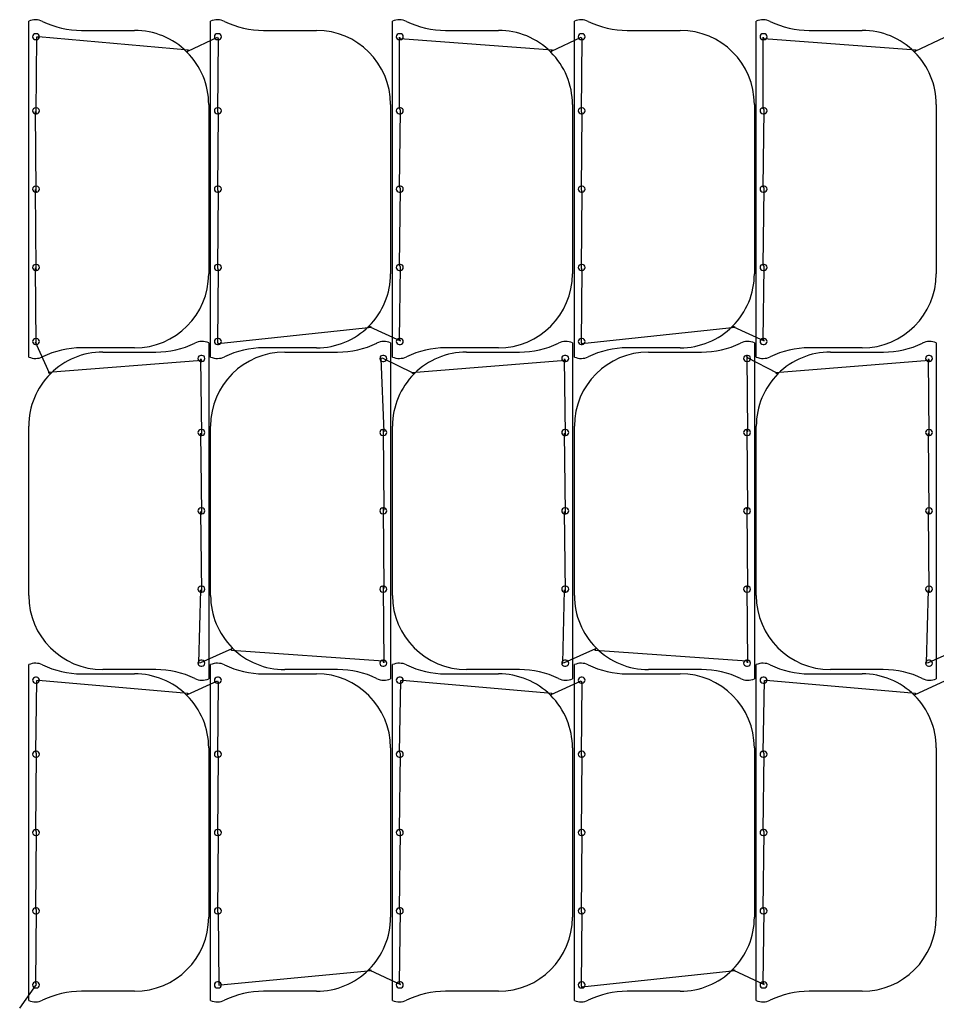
# Model space of a CAD drawing. Header units: inches. Extents: x 0 to 94.8, y 0 to 46.7.
# Drawn here: x 0 to 43.33, y 0 to 46.7 of the extents above; entities that cross this region are included whole.
import ezdxf

# ---------------------------------------------------------------- set-up
doc = ezdxf.new("R2010")
doc.units = ezdxf.units.IN
doc.layers.get('0').update_dxf_attribs({"linetype": 'CONTINUOUS'})
doc.layers.add('8', color=7, linetype='CONTINUOUS')
doc.layers.add('9', color=7, linetype='CONTINUOUS')

msp = doc.modelspace()

# ---------------------------------------------------------------- linework, layer by layer
at = {"color": 0, "linetype": 'CONTINUOUS'}
for p, q in [((0.78, 42.308), (0.808, 45.889)), ((0.883, 45.904), (7.964, 45.28)), ((7.931, 45.212), (9.33, 45.874)), ((9.37, 45.808), (9.33, 42.374)), ((17.935, 42.492), (17.94, 45.881)), ((17.968, 45.81), (25.144, 45.28)), ((25.111, 45.212), (26.51, 45.874)), ((26.55, 45.808), (26.51, 42.374)), ((35.115, 42.492), (35.1, 45.874)), ((35.14, 45.808), (42.324, 45.28)), ((42.291, 45.212), (43.69, 45.874)), ((0.78, 38.608), (0.74, 42.374)), ((9.37, 42.308), (9.33, 38.674)), ((17.935, 38.792), (17.975, 42.426)), ((26.55, 42.308), (26.51, 38.674)), ((35.115, 38.792), (35.155, 42.426)), ((0.78, 34.908), (0.74, 38.674)), ((9.37, 38.608), (9.33, 34.974)), ((17.935, 35.092), (17.975, 38.726)), ((26.55, 38.608), (26.51, 34.974)), ((35.115, 35.092), (35.155, 38.726)), ((17.935, 31.592), (17.975, 35.026)), ((35.115, 31.592), (35.155, 35.026)), ((0.78, 31.408), (0.74, 34.974)), ((9.37, 34.908), (9.33, 31.474)), ((26.55, 34.908), (26.51, 31.474)), ((9.37, 31.408), (16.603, 32.179)), ((16.53, 32.199), (17.975, 31.526)), ((26.55, 31.408), (33.783, 32.179)), ((33.71, 32.199), (35.155, 31.526)), ((1.411, 30.009), (0.74, 31.474)), ((8.59, 30.608), (1.342, 30.042)), ((8.59, 27.108), (8.55, 30.674)), ((17.052, 30.696), (17.195, 27.226)), ((18.583, 29.998), (17.127, 30.711)), ((25.77, 30.608), (18.508, 30.012)), ((25.77, 27.108), (25.73, 30.674)), ((34.335, 30.792), (34.375, 27.226)), ((35.763, 29.998), (34.375, 30.726)), ((42.95, 30.608), (35.688, 30.012)), ((42.95, 27.108), (42.91, 30.674)), ((8.59, 23.408), (8.55, 27.174)), ((17.155, 27.292), (17.195, 23.526)), ((25.77, 23.408), (25.73, 27.174)), ((34.335, 27.292), (34.375, 23.526)), ((42.95, 23.408), (42.91, 27.174)), ((8.59, 19.708), (8.55, 23.474)), ((17.155, 23.592), (17.195, 19.826)), ((25.77, 19.708), (25.73, 23.474)), ((34.335, 23.592), (34.375, 19.826)), ((42.95, 19.708), (42.91, 23.474)), ((8.462, 16.296), (8.55, 19.774)), ((17.155, 19.892), (17.195, 16.326)), ((25.642, 16.296), (25.73, 19.774)), ((34.335, 19.892), (34.375, 16.326)), ((42.822, 16.296), (42.91, 19.774)), ((10.012, 16.982), (8.537, 16.311)), ((17.155, 16.392), (9.994, 16.908)), ((27.192, 16.982), (25.717, 16.311)), ((34.335, 16.392), (27.174, 16.908)), ((44.372, 16.982), (42.897, 16.311)), ((0.755, 12.092), (0.808, 15.489)), ((0.883, 15.504), (7.94, 14.892)), ((7.922, 14.818), (9.33, 15.474)), ((17.935, 12.092), (17.988, 15.489)), ((18.063, 15.504), (25.12, 14.892)), ((25.102, 14.818), (26.51, 15.474)), ((35.115, 12.092), (35.168, 15.489)), ((35.243, 15.504), (42.3, 14.892)), ((42.282, 14.818), (43.69, 15.474)), ((9.37, 15.408), (9.33, 11.974)), ((26.55, 15.408), (26.51, 11.974)), ((0.755, 8.392), (0.795, 12.026)), ((9.37, 11.908), (9.33, 8.274)), ((17.935, 8.392), (17.975, 12.026)), ((26.55, 11.908), (26.51, 8.274)), ((35.115, 8.392), (35.155, 12.026)), ((0.755, 4.692), (0.795, 8.326)), ((9.37, 8.208), (9.33, 4.574)), ((17.935, 4.692), (17.975, 8.326)), ((26.55, 8.208), (26.51, 4.574)), ((35.115, 4.692), (35.155, 8.326)), ((0.755, 1.192), (0.795, 4.626)), ((9.37, 4.508), (9.398, 1.089)), ((17.935, 1.192), (17.975, 4.626)), ((26.55, 4.508), (26.51, 1.074)), ((35.115, 1.192), (35.155, 4.626)), ((9.473, 1.104), (16.604, 1.78)), ((16.53, 1.799), (17.975, 1.126)), ((26.55, 1.008), (33.783, 1.779)), ((33.71, 1.799), (35.155, 1.126)), ((0, 0), (0.795, 1.126))]:
    msp.add_line(p, q, dxfattribs=at)
at = {"layer": '8', "color": 8, "linetype": 'CONTINUOUS'}
for p, q in [((0.422, 30.767), (0.422, 46.633)), ((9.012, 30.767), (9.012, 46.633)), ((17.602, 30.767), (17.602, 46.633)), ((26.192, 30.767), (26.192, 46.633)), ((34.782, 30.767), (34.782, 46.633)), ((0.792, 46.04), (0.742, 46.04)), ((2.922, 46.2), (5.422, 46.2)), ((9.383, 46.04), (9.332, 46.04)), ((11.512, 46.2), (14.012, 46.2)), ((17.973, 46.04), (17.922, 46.04)), ((20.102, 46.2), (22.602, 46.2)), ((26.562, 46.04), (26.512, 46.04)), ((28.692, 46.2), (31.192, 46.2)), ((35.153, 46.04), (35.102, 46.04)), ((37.282, 46.2), (39.782, 46.2)), ((0.742, 45.76), (0.792, 45.76)), ((9.332, 45.76), (9.383, 45.76)), ((17.922, 45.76), (17.973, 45.76)), ((26.512, 45.76), (26.562, 45.76)), ((35.102, 45.76), (35.153, 45.76)), ((0.792, 42.54), (0.742, 42.54)), ((8.922, 42.7), (8.922, 34.7)), ((9.383, 42.54), (9.332, 42.54)), ((17.512, 42.7), (17.512, 34.7)), ((17.973, 42.54), (17.922, 42.54)), ((26.102, 42.7), (26.102, 34.7)), ((26.562, 42.54), (26.512, 42.54)), ((34.693, 42.7), (34.693, 34.7)), ((35.153, 42.54), (35.102, 42.54)), ((43.282, 42.7), (43.282, 34.7)), ((0.742, 42.26), (0.792, 42.26)), ((9.332, 42.26), (9.383, 42.26)), ((17.922, 42.26), (17.973, 42.26)), ((26.512, 42.26), (26.562, 42.26)), ((35.102, 42.26), (35.153, 42.26)), ((0.792, 38.84), (0.742, 38.84)), ((9.383, 38.84), (9.332, 38.84)), ((17.973, 38.84), (17.922, 38.84)), ((26.562, 38.84), (26.512, 38.84)), ((35.153, 38.84), (35.102, 38.84)), ((0.742, 38.56), (0.792, 38.56)), ((9.332, 38.56), (9.383, 38.56)), ((17.922, 38.56), (17.973, 38.56)), ((26.512, 38.56), (26.562, 38.56)), ((35.102, 38.56), (35.153, 38.56)), ((0.792, 35.14), (0.742, 35.14)), ((9.383, 35.14), (9.332, 35.14)), ((17.973, 35.14), (17.922, 35.14)), ((26.562, 35.14), (26.512, 35.14)), ((35.153, 35.14), (35.102, 35.14)), ((0.742, 34.86), (0.792, 34.86)), ((9.332, 34.86), (9.383, 34.86)), ((17.922, 34.86), (17.973, 34.86)), ((26.512, 34.86), (26.562, 34.86)), ((35.102, 34.86), (35.153, 34.86)), ((0.792, 31.64), (0.742, 31.64)), ((0.742, 31.36), (0.792, 31.36)), ((8.922, 31.433), (8.922, 15.567)), ((9.383, 31.64), (9.332, 31.64)), ((9.332, 31.36), (9.383, 31.36)), ((17.512, 31.433), (17.512, 15.567)), ((17.973, 31.64), (17.922, 31.64)), ((17.922, 31.36), (17.973, 31.36)), ((26.102, 31.433), (26.102, 15.567)), ((26.562, 31.64), (26.512, 31.64)), ((26.512, 31.36), (26.562, 31.36)), ((34.693, 31.433), (34.693, 15.567)), ((35.153, 31.64), (35.102, 31.64)), ((35.102, 31.36), (35.153, 31.36)), ((43.282, 31.433), (43.282, 15.567)), ((5.422, 31.2), (2.922, 31.2)), ((3.922, 31), (6.423, 31)), ((8.602, 30.84), (8.553, 30.84)), ((14.012, 31.2), (11.512, 31.2)), ((12.512, 31), (15.012, 31)), ((17.192, 30.84), (17.142, 30.84)), ((22.602, 31.2), (20.102, 31.2)), ((21.102, 31), (23.602, 31)), ((25.782, 30.84), (25.733, 30.84)), ((31.192, 31.2), (28.692, 31.2)), ((29.692, 31), (32.193, 31)), ((34.372, 30.84), (34.322, 30.84)), ((39.782, 31.2), (37.282, 31.2)), ((38.282, 31), (40.782, 31)), ((42.962, 30.84), (42.913, 30.84)), ((8.553, 30.56), (8.602, 30.56)), ((17.142, 30.56), (17.192, 30.56)), ((25.733, 30.56), (25.782, 30.56)), ((34.322, 30.56), (34.372, 30.56)), ((42.913, 30.56), (42.962, 30.56)), ((0.422, 19.5), (0.422, 27.5)), ((8.602, 27.34), (8.553, 27.34)), ((9.012, 19.5), (9.012, 27.5)), ((17.192, 27.34), (17.142, 27.34)), ((17.602, 19.5), (17.602, 27.5)), ((25.782, 27.34), (25.733, 27.34)), ((26.192, 19.5), (26.192, 27.5)), ((34.372, 27.34), (34.322, 27.34)), ((34.782, 19.5), (34.782, 27.5)), ((42.962, 27.34), (42.913, 27.34)), ((8.553, 27.06), (8.602, 27.06)), ((17.142, 27.06), (17.192, 27.06)), ((25.733, 27.06), (25.782, 27.06)), ((34.322, 27.06), (34.372, 27.06)), ((42.913, 27.06), (42.962, 27.06)), ((8.602, 23.64), (8.553, 23.64)), ((8.553, 23.36), (8.602, 23.36)), ((17.192, 23.64), (17.142, 23.64)), ((17.142, 23.36), (17.192, 23.36)), ((25.782, 23.64), (25.733, 23.64)), ((25.733, 23.36), (25.782, 23.36)), ((34.372, 23.64), (34.322, 23.64)), ((34.322, 23.36), (34.372, 23.36)), ((42.962, 23.64), (42.913, 23.64)), ((42.913, 23.36), (42.962, 23.36)), ((8.602, 19.94), (8.553, 19.94)), ((8.553, 19.66), (8.602, 19.66)), ((17.192, 19.94), (17.142, 19.94)), ((17.142, 19.66), (17.192, 19.66)), ((25.782, 19.94), (25.733, 19.94)), ((25.733, 19.66), (25.782, 19.66)), ((34.372, 19.94), (34.322, 19.94)), ((34.322, 19.66), (34.372, 19.66)), ((42.962, 19.94), (42.913, 19.94)), ((42.913, 19.66), (42.962, 19.66)), ((8.602, 16.44), (8.553, 16.44)), ((17.192, 16.44), (17.142, 16.44)), ((25.782, 16.44), (25.733, 16.44)), ((34.372, 16.44), (34.322, 16.44)), ((42.962, 16.44), (42.913, 16.44)), ((0.422, 0.367), (0.422, 16.233)), ((6.423, 16), (3.922, 16)), ((8.553, 16.16), (8.602, 16.16)), ((9.012, 0.367), (9.012, 16.233)), ((15.012, 16), (12.512, 16)), ((17.142, 16.16), (17.192, 16.16)), ((17.602, 0.367), (17.602, 16.233)), ((23.602, 16), (21.102, 16)), ((25.733, 16.16), (25.782, 16.16)), ((26.192, 0.367), (26.192, 16.233)), ((32.193, 16), (29.692, 16)), ((34.322, 16.16), (34.372, 16.16)), ((34.782, 0.367), (34.782, 16.233)), ((40.782, 16), (38.282, 16)), ((42.913, 16.16), (42.962, 16.16)), ((0.792, 15.64), (0.742, 15.64)), ((2.922, 15.8), (5.422, 15.8)), ((9.383, 15.64), (9.332, 15.64)), ((11.512, 15.8), (14.012, 15.8)), ((17.973, 15.64), (17.922, 15.64)), ((20.102, 15.8), (22.602, 15.8)), ((26.562, 15.64), (26.512, 15.64)), ((28.692, 15.8), (31.192, 15.8)), ((35.153, 15.64), (35.102, 15.64)), ((37.282, 15.8), (39.782, 15.8)), ((0.742, 15.36), (0.792, 15.36)), ((9.332, 15.36), (9.383, 15.36)), ((17.922, 15.36), (17.973, 15.36)), ((26.512, 15.36), (26.562, 15.36)), ((35.102, 15.36), (35.153, 15.36)), ((8.922, 12.3), (8.922, 4.3)), ((17.512, 12.3), (17.512, 4.3)), ((26.102, 12.3), (26.102, 4.3)), ((34.693, 12.3), (34.693, 4.3)), ((43.282, 12.3), (43.282, 4.3)), ((0.792, 12.14), (0.742, 12.14)), ((0.742, 11.86), (0.792, 11.86)), ((9.383, 12.14), (9.332, 12.14)), ((9.332, 11.86), (9.383, 11.86)), ((17.973, 12.14), (17.922, 12.14)), ((17.922, 11.86), (17.973, 11.86)), ((26.562, 12.14), (26.512, 12.14)), ((26.512, 11.86), (26.562, 11.86)), ((35.153, 12.14), (35.102, 12.14)), ((35.102, 11.86), (35.153, 11.86)), ((0.792, 8.44), (0.742, 8.44)), ((9.383, 8.44), (9.332, 8.44)), ((17.973, 8.44), (17.922, 8.44)), ((26.562, 8.44), (26.512, 8.44)), ((35.153, 8.44), (35.102, 8.44)), ((0.742, 8.16), (0.792, 8.16)), ((9.332, 8.16), (9.383, 8.16)), ((17.922, 8.16), (17.973, 8.16)), ((26.512, 8.16), (26.562, 8.16)), ((35.102, 8.16), (35.153, 8.16)), ((0.792, 4.74), (0.742, 4.74)), ((9.383, 4.74), (9.332, 4.74)), ((17.973, 4.74), (17.922, 4.74)), ((26.562, 4.74), (26.512, 4.74)), ((35.153, 4.74), (35.102, 4.74)), ((0.742, 4.46), (0.792, 4.46)), ((9.332, 4.46), (9.383, 4.46)), ((17.922, 4.46), (17.973, 4.46)), ((26.512, 4.46), (26.562, 4.46)), ((35.102, 4.46), (35.153, 4.46)), ((0.792, 1.24), (0.742, 1.24)), ((0.742, 0.96), (0.792, 0.96)), ((9.383, 1.24), (9.332, 1.24)), ((9.332, 0.96), (9.383, 0.96)), ((17.973, 1.24), (17.922, 1.24)), ((17.922, 0.96), (17.973, 0.96)), ((26.562, 1.24), (26.512, 1.24)), ((26.512, 0.96), (26.562, 0.96)), ((35.153, 1.24), (35.102, 1.24)), ((35.102, 0.96), (35.153, 0.96)), ((5.422, 0.8), (2.922, 0.8)), ((14.012, 0.8), (11.512, 0.8)), ((22.602, 0.8), (20.102, 0.8)), ((31.192, 0.8), (28.692, 0.8)), ((39.782, 0.8), (37.282, 0.8))]:
    msp.add_line(p, q, dxfattribs=at)
for centre, radius, start, end in [((9.332, 45.9), 0.8, 64.9915, 113.5782), ((17.922, 45.9), 0.8, 64.9915, 113.5782), ((26.512, 45.9), 0.8, 64.9915, 113.5782), ((35.102, 45.9), 0.8, 64.9915, 113.5782), ((0.742, 45.9), 0.8, 64.9915, 113.5782), ((2.904, 50.323), 4.123, 243.7537, 270.2591), ((11.494, 50.323), 4.123, 243.7537, 270.2591), ((20.084, 50.323), 4.123, 243.7537, 270.2591), ((28.674, 50.323), 4.123, 243.7537, 270.2591), ((37.264, 50.323), 4.123, 243.7537, 270.2591), ((0.742, 45.9), 0.14, 90, 270), ((0.792, 45.9), 0.14, 360, 90), ((0.792, 45.9), 0.14, 270, 360), ((5.422, 42.7), 3.5, 45, 90), ((9.332, 45.9), 0.14, 90, 270), ((9.383, 45.9), 0.14, 270, 90), ((14.012, 42.7), 3.5, 360, 90), ((17.922, 45.9), 0.14, 90, 270), ((17.973, 45.9), 0.14, 270, 90), ((22.602, 42.7), 3.5, 45, 90), ((26.512, 45.9), 0.14, 90, 270), ((26.562, 45.9), 0.14, 270, 90), ((31.192, 42.7), 3.5, 360, 90), ((35.102, 45.9), 0.14, 90, 270), ((35.153, 45.9), 0.14, 270, 90), ((39.782, 42.7), 3.5, 45, 90), ((5.422, 42.7), 3.5, 360, 45), ((22.602, 42.7), 3.5, 0, 45), ((39.782, 42.7), 3.5, 0, 45), ((0.742, 42.4), 0.14, 90, 270), ((0.792, 42.4), 0.14, 270, 90), ((9.332, 42.4), 0.14, 90, 270), ((9.383, 42.4), 0.14, 270, 90), ((17.922, 42.4), 0.14, 90, 270), ((17.973, 42.4), 0.14, 270, 90), ((26.512, 42.4), 0.14, 90, 270), ((26.562, 42.4), 0.14, 270, 90), ((35.102, 42.4), 0.14, 90, 270), ((35.153, 42.4), 0.14, 270, 90), ((0.742, 38.7), 0.14, 90, 270), ((0.792, 38.7), 0.14, 270, 90), ((9.332, 38.7), 0.14, 90, 270), ((9.383, 38.7), 0.14, 270, 90), ((17.922, 38.7), 0.14, 90, 270), ((17.973, 38.7), 0.14, 270, 90), ((26.512, 38.7), 0.14, 90, 270), ((26.562, 38.7), 0.14, 270, 90), ((35.102, 38.7), 0.14, 90, 270), ((35.153, 38.7), 0.14, 270, 90), ((0.742, 35), 0.14, 90, 270), ((0.792, 35), 0.14, 270, 90), ((9.332, 35), 0.14, 90, 270), ((9.383, 35), 0.14, 270, 90), ((17.922, 35), 0.14, 90, 270), ((17.973, 35), 0.14, 270, 90), ((26.512, 35), 0.14, 90, 270), ((26.562, 35), 0.14, 270, 90), ((35.102, 35), 0.14, 90, 270), ((35.153, 35), 0.14, 270, 90), ((5.422, 34.7), 3.5, 270, 0), ((14.012, 34.7), 3.5, 315, 0), ((22.602, 34.7), 3.5, 270, 0), ((31.192, 34.7), 3.5, 315, 0), ((39.782, 34.7), 3.5, 270, 0), ((14.012, 34.7), 3.5, 270, 315), ((31.192, 34.7), 3.5, 270, 315), ((0.742, 31.5), 0.14, 90, 270), ((0.792, 31.5), 0.14, 270, 90), ((6.432, 35.163), 4.163, 269.8717, 296.117), ((8.602, 30.7), 0.8, 66.4218, 115.0001), ((9.332, 31.5), 0.14, 90, 270), ((9.383, 31.5), 0.14, 270, 90), ((15.022, 35.163), 4.163, 269.8717, 296.117), ((17.192, 30.7), 0.8, 66.4218, 115.0001), ((17.922, 31.5), 0.14, 90, 270), ((17.973, 31.5), 0.14, 270, 90), ((23.612, 35.163), 4.163, 269.8717, 296.117), ((25.782, 30.7), 0.8, 66.4218, 115.0001), ((26.512, 31.5), 0.14, 90, 270), ((26.562, 31.5), 0.14, 270, 90), ((32.202, 35.163), 4.163, 269.8717, 296.117), ((34.372, 30.7), 0.8, 66.4218, 115.0001), ((35.102, 31.5), 0.14, 90, 270), ((35.153, 31.5), 0.14, 270, 90), ((40.792, 35.163), 4.163, 269.8717, 296.117), ((42.962, 30.7), 0.8, 66.4218, 115.0001), ((2.913, 27.037), 4.163, 89.8717, 116.117), ((3.922, 27.5), 3.5, 90, 135), ((8.553, 30.7), 0.14, 90, 270), ((8.602, 30.7), 0.14, 270, 90), ((12.512, 27.5), 3.5, 90, 180), ((11.503, 27.037), 4.163, 89.8717, 116.117), ((17.142, 30.7), 0.14, 90, 180), ((17.192, 30.7), 0.14, 270, 90), ((20.093, 27.037), 4.163, 89.8717, 116.117), ((21.102, 27.5), 3.5, 90, 135), ((25.733, 30.7), 0.14, 90, 270), ((25.782, 30.7), 0.14, 270, 90), ((29.692, 27.5), 3.5, 90, 180), ((28.683, 27.037), 4.163, 89.8717, 116.117), ((34.322, 30.7), 0.14, 90, 270), ((34.372, 30.7), 0.14, 270, 90), ((37.273, 27.037), 4.163, 89.8717, 116.117), ((38.282, 27.5), 3.5, 90, 135), ((42.913, 30.7), 0.14, 90, 270), ((42.962, 30.7), 0.14, 270, 90), ((0.742, 31.5), 0.8, 246.4218, 295.0001), ((9.332, 31.5), 0.8, 246.4218, 295.0001), ((17.142, 30.7), 0.14, 180, 270), ((17.922, 31.5), 0.8, 246.4218, 295.0001), ((26.512, 31.5), 0.8, 246.4218, 295.0001), ((35.102, 31.5), 0.8, 246.4218, 295.0001), ((3.922, 27.5), 3.5, 135, 180), ((21.102, 27.5), 3.5, 135, 180), ((38.282, 27.5), 3.5, 135, 180), ((8.553, 27.2), 0.14, 90, 270), ((8.602, 27.2), 0.14, 270, 90), ((17.142, 27.2), 0.14, 90, 270), ((17.192, 27.2), 0.14, 270, 90), ((25.733, 27.2), 0.14, 90, 270), ((25.782, 27.2), 0.14, 270, 90), ((34.322, 27.2), 0.14, 90, 270), ((34.372, 27.2), 0.14, 270, 90), ((42.913, 27.2), 0.14, 90, 270), ((42.962, 27.2), 0.14, 270, 90), ((8.553, 23.5), 0.14, 90, 270), ((8.602, 23.5), 0.14, 270, 90), ((17.142, 23.5), 0.14, 90, 270), ((17.192, 23.5), 0.14, 270, 90), ((25.733, 23.5), 0.14, 90, 270), ((25.782, 23.5), 0.14, 270, 90), ((34.322, 23.5), 0.14, 90, 270), ((34.372, 23.5), 0.14, 270, 90), ((42.913, 23.5), 0.14, 90, 270), ((42.962, 23.5), 0.14, 270, 90), ((8.553, 19.8), 0.14, 90, 270), ((8.602, 19.8), 0.14, 270, 90), ((17.142, 19.8), 0.14, 90, 270), ((17.192, 19.8), 0.14, 270, 90), ((25.733, 19.8), 0.14, 90, 270), ((25.782, 19.8), 0.14, 270, 90), ((34.322, 19.8), 0.14, 90, 270), ((34.372, 19.8), 0.14, 270, 90), ((42.913, 19.8), 0.14, 90, 270), ((42.962, 19.8), 0.14, 270, 90), ((3.922, 19.5), 3.5, 180, 270), ((12.512, 19.5), 3.5, 180, 225), ((21.102, 19.5), 3.5, 180, 270), ((29.692, 19.5), 3.5, 180, 225), ((38.282, 19.5), 3.5, 180, 270), ((12.512, 19.5), 3.5, 225, 270), ((29.692, 19.5), 3.5, 225, 270), ((8.553, 16.3), 0.14, 90, 180), ((8.602, 16.3), 0.14, 270, 90), ((17.142, 16.3), 0.14, 90, 270), ((17.192, 16.3), 0.14, 270, 90), ((25.733, 16.3), 0.14, 90, 180), ((25.782, 16.3), 0.14, 270, 90), ((34.322, 16.3), 0.14, 90, 270), ((34.372, 16.3), 0.14, 270, 90), ((42.913, 16.3), 0.14, 90, 180), ((42.962, 16.3), 0.14, 270, 90), ((0.742, 15.5), 0.8, 64.9915, 113.5782), ((2.904, 19.923), 4.123, 243.7537, 270.2591), ((6.441, 11.877), 4.123, 63.7537, 90.2591), ((8.553, 16.3), 0.14, 180, 270), ((9.332, 15.5), 0.8, 64.9915, 113.5782), ((11.494, 19.923), 4.123, 243.7537, 270.2591), ((15.031, 11.877), 4.123, 63.7537, 90.2591), ((17.922, 15.5), 0.8, 64.9915, 113.5782), ((20.084, 19.923), 4.123, 243.7537, 270.2591), ((23.621, 11.877), 4.123, 63.7537, 90.2591), ((25.733, 16.3), 0.14, 180, 270), ((26.512, 15.5), 0.8, 64.9915, 113.5782), ((28.674, 19.923), 4.123, 243.7537, 270.2591), ((32.211, 11.877), 4.123, 63.7537, 90.2591), ((35.102, 15.5), 0.8, 64.9915, 113.5782), ((37.264, 19.923), 4.123, 243.7537, 270.2591), ((40.801, 11.877), 4.123, 63.7537, 90.2591), ((42.913, 16.3), 0.14, 180, 270), ((0.742, 15.5), 0.14, 90, 270), ((0.792, 15.5), 0.14, 270, 0), ((0.792, 15.5), 0.14, 360, 90), ((5.422, 12.3), 3.5, 45, 90), ((8.602, 16.3), 0.8, 244.9915, 293.5782), ((9.332, 15.5), 0.14, 90, 270), ((9.383, 15.5), 0.14, 270, 90), ((14.012, 12.3), 3.5, 360, 90), ((17.192, 16.3), 0.8, 244.9915, 293.5782), ((17.922, 15.5), 0.14, 90, 270), ((17.973, 15.5), 0.14, 270, 360), ((17.973, 15.5), 0.14, 360, 90), ((22.602, 12.3), 3.5, 45, 90), ((25.782, 16.3), 0.8, 244.9915, 293.5782), ((26.512, 15.5), 0.14, 90, 270), ((26.562, 15.5), 0.14, 270, 90), ((31.192, 12.3), 3.5, 360, 90), ((34.372, 16.3), 0.8, 244.9915, 293.5782), ((35.102, 15.5), 0.14, 90, 270), ((35.153, 15.5), 0.14, 360, 90), ((35.153, 15.5), 0.14, 270, 0), ((39.782, 12.3), 3.5, 45, 90), ((42.962, 16.3), 0.8, 244.9915, 293.5782), ((5.422, 12.3), 3.5, 360, 45), ((22.602, 12.3), 3.5, 0, 45), ((39.782, 12.3), 3.5, 0, 45), ((0.742, 12), 0.14, 90, 270), ((0.792, 12), 0.14, 270, 90), ((9.332, 12), 0.14, 90, 270), ((9.383, 12), 0.14, 270, 90), ((17.922, 12), 0.14, 90, 270), ((17.973, 12), 0.14, 270, 90), ((26.512, 12), 0.14, 90, 270), ((26.562, 12), 0.14, 270, 90), ((35.102, 12), 0.14, 90, 270), ((35.153, 12), 0.14, 270, 90), ((0.742, 8.3), 0.14, 90, 270), ((0.792, 8.3), 0.14, 270, 90), ((9.332, 8.3), 0.14, 90, 270), ((9.383, 8.3), 0.14, 270, 90), ((17.922, 8.3), 0.14, 90, 270), ((17.973, 8.3), 0.14, 270, 90), ((26.512, 8.3), 0.14, 90, 270), ((26.562, 8.3), 0.14, 270, 90), ((35.102, 8.3), 0.14, 90, 270), ((35.153, 8.3), 0.14, 270, 90), ((0.742, 4.6), 0.14, 90, 270), ((0.792, 4.6), 0.14, 270, 90), ((9.332, 4.6), 0.14, 90, 270), ((9.383, 4.6), 0.14, 270, 90), ((17.922, 4.6), 0.14, 90, 270), ((17.973, 4.6), 0.14, 270, 90), ((26.512, 4.6), 0.14, 90, 270), ((26.562, 4.6), 0.14, 270, 90), ((35.102, 4.6), 0.14, 90, 270), ((35.153, 4.6), 0.14, 270, 90), ((5.422, 4.3), 3.5, 270, 0), ((14.012, 4.3), 3.5, 315, 0), ((22.602, 4.3), 3.5, 270, 0), ((31.192, 4.3), 3.5, 315, 0), ((39.782, 4.3), 3.5, 270, 0), ((14.012, 4.3), 3.5, 270, 315), ((31.192, 4.3), 3.5, 270, 315), ((0.742, 1.1), 0.14, 90, 270), ((0.792, 1.1), 0.14, 270, 90), ((9.332, 1.1), 0.14, 90, 270), ((9.383, 1.1), 0.14, 0, 90), ((9.383, 1.1), 0.14, 270, 0), ((17.922, 1.1), 0.14, 90, 270), ((17.973, 1.1), 0.14, 270, 90), ((26.512, 1.1), 0.14, 90, 270), ((26.562, 1.1), 0.14, 270, 90), ((35.102, 1.1), 0.14, 90, 270), ((35.153, 1.1), 0.14, 270, 90), ((2.913, -3.363), 4.163, 89.8717, 116.117), ((11.503, -3.363), 4.163, 89.8717, 116.117), ((20.093, -3.363), 4.163, 89.8717, 116.117), ((28.683, -3.363), 4.163, 89.8717, 116.117), ((37.273, -3.363), 4.163, 89.8717, 116.117), ((0.742, 1.1), 0.8, 246.4218, 295.0001), ((9.332, 1.1), 0.8, 246.4218, 295.0001), ((17.922, 1.1), 0.8, 246.4218, 295.0001), ((26.512, 1.1), 0.8, 246.4218, 295.0001), ((35.102, 1.1), 0.8, 246.4218, 295.0001)]:
    msp.add_arc(centre, radius, start, end, dxfattribs=at)
at = {"layer": '9', "color": 9, "linetype": 'CONTINUOUS'}
for p, q in [((0.808, 45.889), (0.932, 45.9)), ((0.932, 45.9), (0.883, 45.904)), ((9.33, 45.874), (9.383, 45.76)), ((9.383, 45.76), (9.37, 45.808)), ((17.94, 45.881), (17.973, 45.76)), ((17.973, 45.76), (17.968, 45.81)), ((26.51, 45.874), (26.562, 45.76)), ((26.562, 45.76), (26.55, 45.808)), ((35.1, 45.874), (35.153, 45.76)), ((35.153, 45.76), (35.14, 45.808)), ((7.964, 45.28), (7.897, 45.175)), ((7.897, 45.175), (7.931, 45.212)), ((25.144, 45.28), (25.077, 45.175)), ((25.077, 45.175), (25.111, 45.212)), ((42.324, 45.28), (42.257, 45.175)), ((42.257, 45.175), (42.291, 45.212)), ((17.975, 42.426), (17.922, 42.54)), ((17.922, 42.54), (17.935, 42.492)), ((35.155, 42.426), (35.102, 42.54)), ((35.102, 42.54), (35.115, 42.492)), ((0.74, 42.374), (0.792, 42.26)), ((0.792, 42.26), (0.78, 42.308)), ((9.33, 42.374), (9.383, 42.26)), ((9.383, 42.26), (9.37, 42.308)), ((26.51, 42.374), (26.562, 42.26)), ((26.562, 42.26), (26.55, 42.308)), ((17.975, 38.726), (17.922, 38.84)), ((17.922, 38.84), (17.935, 38.792)), ((35.155, 38.726), (35.102, 38.84)), ((35.102, 38.84), (35.115, 38.792)), ((0.74, 38.674), (0.792, 38.56)), ((0.792, 38.56), (0.78, 38.608)), ((9.33, 38.674), (9.383, 38.56)), ((9.383, 38.56), (9.37, 38.608)), ((26.51, 38.674), (26.562, 38.56)), ((26.562, 38.56), (26.55, 38.608)), ((17.975, 35.026), (17.922, 35.14)), ((17.922, 35.14), (17.935, 35.092)), ((35.155, 35.026), (35.102, 35.14)), ((35.102, 35.14), (35.115, 35.092)), ((0.74, 34.974), (0.792, 34.86)), ((0.792, 34.86), (0.78, 34.908)), ((9.33, 34.974), (9.383, 34.86)), ((9.383, 34.86), (9.37, 34.908)), ((26.51, 34.974), (26.562, 34.86)), ((26.562, 34.86), (26.55, 34.908)), ((16.603, 32.179), (16.487, 32.225)), ((16.487, 32.225), (16.53, 32.199)), ((33.783, 32.179), (33.667, 32.225)), ((33.667, 32.225), (33.71, 32.199)), ((0.74, 31.474), (0.792, 31.36)), ((0.792, 31.36), (0.78, 31.408)), ((9.33, 31.474), (9.383, 31.36)), ((9.383, 31.36), (9.37, 31.408)), ((17.975, 31.526), (17.922, 31.64)), ((17.922, 31.64), (17.935, 31.592)), ((26.51, 31.474), (26.562, 31.36)), ((26.562, 31.36), (26.55, 31.408)), ((35.155, 31.526), (35.102, 31.64)), ((35.102, 31.64), (35.115, 31.592)), ((34.375, 30.726), (34.322, 30.84)), ((34.322, 30.84), (34.335, 30.792)), ((8.55, 30.674), (8.602, 30.56)), ((8.602, 30.56), (8.59, 30.608)), ((17.127, 30.711), (17.003, 30.7)), ((17.003, 30.7), (17.052, 30.696)), ((25.73, 30.674), (25.782, 30.56)), ((25.782, 30.56), (25.77, 30.608)), ((42.91, 30.674), (42.962, 30.56)), ((42.962, 30.56), (42.95, 30.608)), ((1.342, 30.042), (1.448, 29.975)), ((1.448, 29.975), (1.411, 30.009)), ((18.508, 30.012), (18.628, 29.975)), ((18.628, 29.975), (18.583, 29.998)), ((35.688, 30.012), (35.808, 29.975)), ((35.808, 29.975), (35.763, 29.998)), ((8.55, 27.174), (8.602, 27.06)), ((8.602, 27.06), (8.59, 27.108)), ((17.195, 27.226), (17.142, 27.34)), ((17.142, 27.34), (17.155, 27.292)), ((25.73, 27.174), (25.782, 27.06)), ((25.782, 27.06), (25.77, 27.108)), ((34.375, 27.226), (34.322, 27.34)), ((34.322, 27.34), (34.335, 27.292)), ((42.91, 27.174), (42.962, 27.06)), ((42.962, 27.06), (42.95, 27.108)), ((8.55, 23.474), (8.602, 23.36)), ((8.602, 23.36), (8.59, 23.408)), ((17.195, 23.526), (17.142, 23.64)), ((17.142, 23.64), (17.155, 23.592)), ((25.73, 23.474), (25.782, 23.36)), ((25.782, 23.36), (25.77, 23.408)), ((34.375, 23.526), (34.322, 23.64)), ((34.322, 23.64), (34.335, 23.592)), ((42.91, 23.474), (42.962, 23.36)), ((42.962, 23.36), (42.95, 23.408)), ((8.55, 19.774), (8.602, 19.66)), ((8.602, 19.66), (8.59, 19.708)), ((17.195, 19.826), (17.142, 19.94)), ((17.142, 19.94), (17.155, 19.892)), ((25.73, 19.774), (25.782, 19.66)), ((25.782, 19.66), (25.77, 19.708)), ((34.375, 19.826), (34.322, 19.94)), ((34.322, 19.94), (34.335, 19.892)), ((42.91, 19.774), (42.962, 19.66)), ((42.962, 19.66), (42.95, 19.708)), ((9.994, 16.908), (10.038, 17.025)), ((10.038, 17.025), (10.012, 16.982)), ((27.174, 16.908), (27.218, 17.025)), ((27.218, 17.025), (27.192, 16.982)), ((17.195, 16.326), (17.142, 16.44)), ((17.142, 16.44), (17.155, 16.392)), ((34.375, 16.326), (34.322, 16.44)), ((34.322, 16.44), (34.335, 16.392)), ((8.537, 16.311), (8.412, 16.3)), ((8.412, 16.3), (8.462, 16.296)), ((25.717, 16.311), (25.593, 16.3)), ((25.593, 16.3), (25.642, 16.296)), ((42.897, 16.311), (42.773, 16.3)), ((42.773, 16.3), (42.822, 16.296)), ((0.808, 15.489), (0.932, 15.5)), ((0.932, 15.5), (0.883, 15.504)), ((9.33, 15.474), (9.383, 15.36)), ((17.988, 15.489), (18.113, 15.5)), ((18.113, 15.5), (18.063, 15.504)), ((26.51, 15.474), (26.562, 15.36)), ((35.168, 15.489), (35.292, 15.5)), ((35.292, 15.5), (35.243, 15.504)), ((9.383, 15.36), (9.37, 15.408)), ((26.562, 15.36), (26.55, 15.408)), ((7.94, 14.892), (7.897, 14.775)), ((7.897, 14.775), (7.922, 14.818)), ((25.12, 14.892), (25.077, 14.775)), ((25.077, 14.775), (25.102, 14.818)), ((42.3, 14.892), (42.257, 14.775)), ((42.257, 14.775), (42.282, 14.818)), ((0.795, 12.026), (0.742, 12.14)), ((0.742, 12.14), (0.755, 12.092)), ((9.33, 11.974), (9.383, 11.86)), ((9.383, 11.86), (9.37, 11.908)), ((17.975, 12.026), (17.922, 12.14)), ((17.922, 12.14), (17.935, 12.092)), ((26.51, 11.974), (26.562, 11.86)), ((26.562, 11.86), (26.55, 11.908)), ((35.155, 12.026), (35.102, 12.14)), ((35.102, 12.14), (35.115, 12.092)), ((0.795, 8.326), (0.742, 8.44)), ((0.742, 8.44), (0.755, 8.392)), ((17.975, 8.326), (17.922, 8.44)), ((17.922, 8.44), (17.935, 8.392)), ((35.155, 8.326), (35.102, 8.44)), ((35.102, 8.44), (35.115, 8.392)), ((9.33, 8.274), (9.383, 8.16)), ((9.383, 8.16), (9.37, 8.208)), ((26.51, 8.274), (26.562, 8.16)), ((26.562, 8.16), (26.55, 8.208)), ((0.795, 4.626), (0.742, 4.74)), ((0.742, 4.74), (0.755, 4.692)), ((17.975, 4.626), (17.922, 4.74)), ((17.922, 4.74), (17.935, 4.692)), ((35.155, 4.626), (35.102, 4.74)), ((35.102, 4.74), (35.115, 4.692)), ((9.33, 4.574), (9.383, 4.46)), ((9.383, 4.46), (9.37, 4.508)), ((26.51, 4.574), (26.562, 4.46)), ((26.562, 4.46), (26.55, 4.508)), ((16.604, 1.78), (16.487, 1.825)), ((16.487, 1.825), (16.53, 1.799)), ((33.783, 1.779), (33.667, 1.825)), ((33.667, 1.825), (33.71, 1.799)), ((0.795, 1.126), (0.742, 1.24)), ((0.742, 1.24), (0.755, 1.192)), ((9.398, 1.089), (9.523, 1.1)), ((9.523, 1.1), (9.473, 1.104)), ((17.975, 1.126), (17.922, 1.24)), ((17.922, 1.24), (17.935, 1.192)), ((26.51, 1.074), (26.562, 0.96)), ((26.562, 0.96), (26.55, 1.008)), ((35.155, 1.126), (35.102, 1.24)), ((35.102, 1.24), (35.115, 1.192))]:
    msp.add_line(p, q, dxfattribs=at)

doc.saveas('drawing.dxf')
